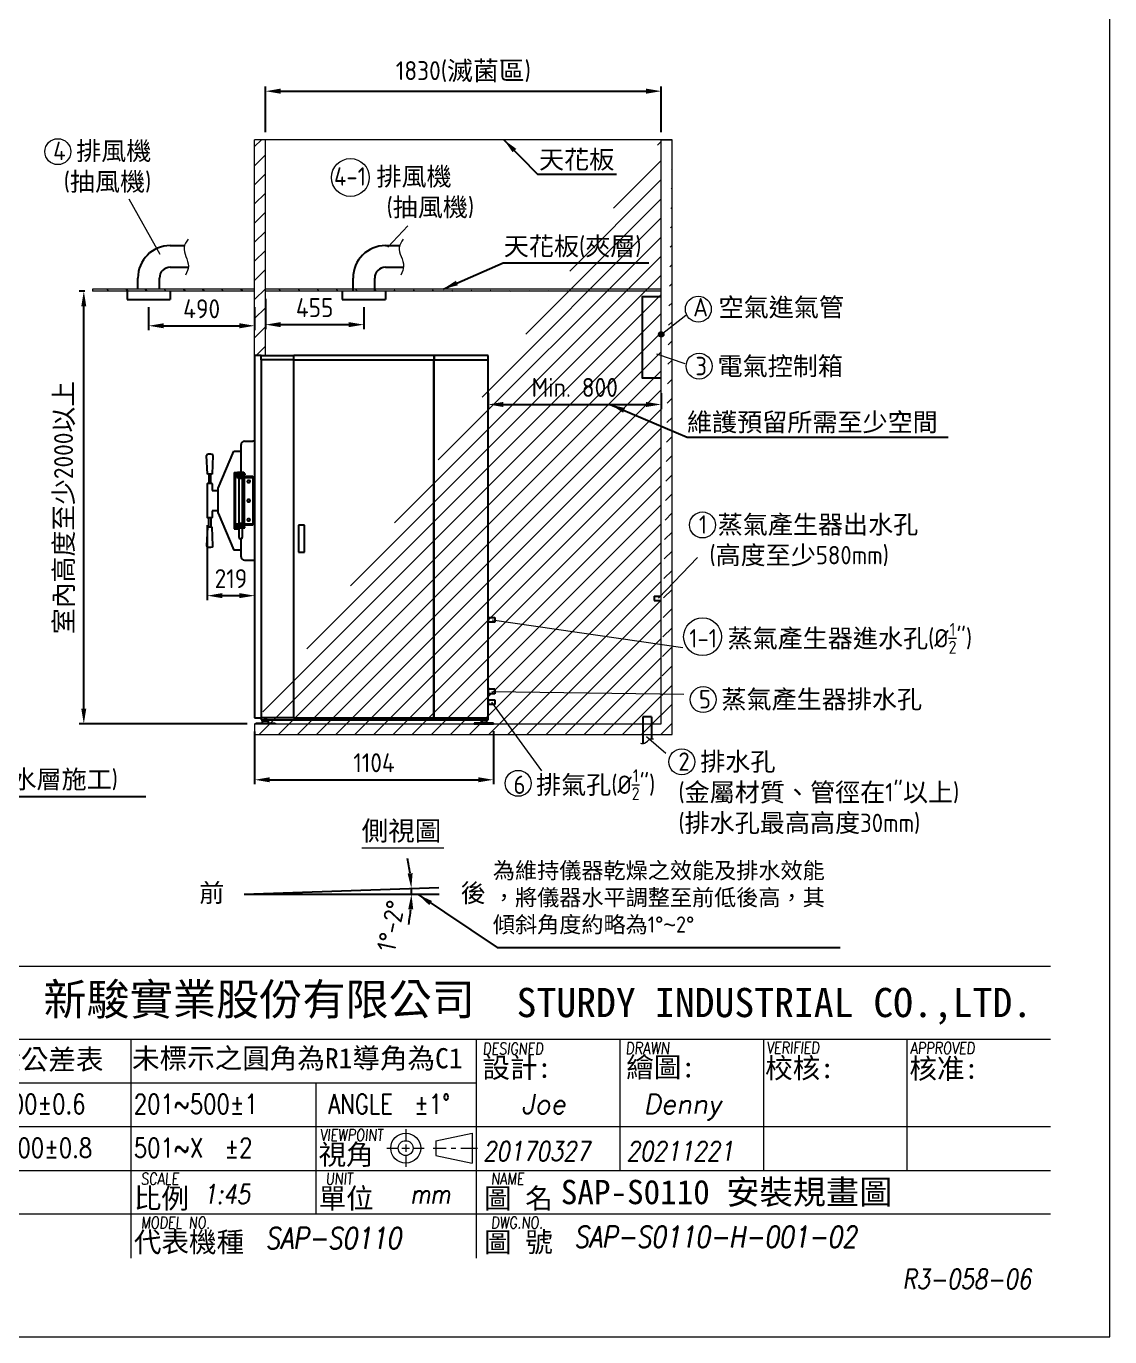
# Model space of a CAD drawing. Header units: millimetres. Extents: x -215875 to 27970, y -2277 to 9312.
# Drawn here: x 22960 to 27970, y 42 to 6101 of the extents above; entities that cross this region are included whole.
import ezdxf

# ---------------------------------------------------------------- set-up
doc = ezdxf.new("R2010")
doc.units = ezdxf.units.MM
doc.header["$MEASUREMENT"] = 0
doc.linetypes.add('HIDDEN', pattern=[9.525, 6.35, -3.175])
doc.layers.get('0').update_dxf_attribs({"lineweight": 25})
for name, color, linetype, lineweight in [('D', 3, 'Continuous', 13), ('DIM', 3, 'Continuous', 9), ('F', 7, 'Continuous', 15), ('H', 2, 'HIDDEN', 15), ('S', 4, 'Continuous', 15), ('T', 4, 'Continuous', 15)]:
    doc.layers.add(name, color=color, linetype=linetype, lineweight=lineweight)
doc.styles.get("Standard").update_dxf_attribs({"font": 'KAIU.TTF'})
doc.styles.add('STU25', font='isocp2.shx')
doc.styles.add('Text', font='romans.shx', dxfattribs={"width": 0.8, "oblique": 10})
doc.dimstyles.new('STU25', dxfattribs={"dimscale": 35, "dimtxt": 2.5, "dimasz": 2, "dimexe": 0.6, "dimexo": 1, "dimgap": 1, "dimtad": 1, "dimdsep": 46, "dimtxsty": 'STU25', "dimcen": 2, "dimazin": 2, "dimtfac": 1, "dimtmove": 0, "dimatfit": 3, "dimfxl": 0, "dimtolj": 1, "dimtzin": 0, "dimarcsym": 0})
doc.dimstyles.new('STU25$7', dxfattribs={"dimscale": 35, "dimtxt": 2.5, "dimasz": 2, "dimexe": 1.25, "dimexo": 0.625, "dimgap": 1, "dimtad": 0, "dimdec": 4, "dimdsep": 46, "dimtxsty": 'STU25', "dimcen": 2.5, "dimazin": 2, "dimtfac": 1, "dimtdec": 4, "dimtmove": 0, "dimatfit": 3, "dimfxl": 0, "dimtolj": 1, "dimtzin": 0, "dimarcsym": 0})
pattern_1 = [(45, (222440.04, 18352.34), (-44.194174, 44.194174), [])]
pattern_2 = [(135, (222440.04, 18352.34), (-44.194174, -44.194174), [])]

# ---------------------------------------------------------------- blocks, each defined once
blk = doc.blocks.new('*D1')
at = {"layer": 'D', "color": 0, "lineweight": -2}
for start, end in [(7.18925, 12.3785), (0, 2), (349.6215, 354.81075)]:
    blk.add_arc((23968.2, 2087.8), 773.2, start, end, dxfattribs=at)
at = {"layer": 'D', "color": 0}
for points in [[(24723.7, 2183.6), (24746.9, 2185.5), (24740.9, 2114.7)], [(24749.9, 2017.3), (24726.5, 2018.4), (24741.4, 2087.8)]]:
    blk.add_solid(points, dxfattribs=at)
at = {"layer": 'Defpoints', "color": 0}
for p in [(23968.2, 2087.8), (23968.2, 2087.8), (24741.2, 2105.7), (24868.7, 2119.2), (24869.2, 2087.8)]:
    blk.add_point(p, dxfattribs=at)
at = {"layer": 'D', "color": 0, "insert": (24647.1, 1941.7), "char_height": 87.5, "attachment_point": 5, "rotation": 77.85811, "style": 'STU25'}
blk.add_mtext('1%%D-2%%D', dxfattribs=at)
blk = doc.blocks.new('*D2')
at = {"layer": 'D', "color": 0, "lineweight": -2}
for p, q in [((24066.5, 4840.8), (24066.5, 4700.2)), ((24521.5, 4801.7), (24521.5, 4700.2)), ((24136.5, 4721.2), (24451.5, 4721.2))]:
    blk.add_line(p, q, dxfattribs=at)
at = {"layer": 'D', "color": 0}
for points in [[(24136.5, 4732.8), (24136.5, 4709.5), (24066.5, 4721.2)], [(24451.5, 4709.5), (24451.5, 4732.8), (24521.5, 4721.2)]]:
    blk.add_solid(points, dxfattribs=at)
at = {"layer": 'Defpoints', "color": 0}
for p in [(24066.5, 4875.8), (24521.5, 4836.7), (24521.5, 4721.2)]:
    blk.add_point(p, dxfattribs=at)
at = {"layer": 'D', "color": 0, "insert": (24294, 4799.9), "char_height": 87.5, "attachment_point": 5, "style": 'STU25'}
blk.add_mtext('\\A1;455', dxfattribs=at)
blk = doc.blocks.new('*D4')
at = {"layer": 'D', "color": 0, "lineweight": -2}
for p, q in [((23231.5, 4875.8), (23205.6, 4875.8)), ((23226.6, 2945.8), (23226.6, 4805.8)), ((23981.5, 2875.8), (23205.6, 2875.8))]:
    blk.add_line(p, q, dxfattribs=at)
at = {"layer": 'D', "color": 0}
for points in [[(23238.2, 4805.8), (23214.9, 4805.8), (23226.6, 4875.8)], [(23214.9, 2945.8), (23238.2, 2945.8), (23226.6, 2875.8)]]:
    blk.add_solid(points, dxfattribs=at)
at = {"layer": 'Defpoints', "color": 0}
for p in [(23226.6, 4875.8), (23266.5, 4875.8), (24016.5, 2875.8)]:
    blk.add_point(p, dxfattribs=at)
at = {"layer": 'D', "color": 0, "insert": (23138.1, 3875.8), "char_height": 87.5, "attachment_point": 5, "rotation": 90, "style": 'STU25'}
blk.add_mtext('\\A1;{\\f標楷體|b0|i0|c136|p65;室內高度至少}2000{\\f標楷體|b0|i0|c136|p65;以上}', dxfattribs=at)
blk = doc.blocks.new('*D8')
at = {"layer": 'D', "color": 0, "lineweight": -2}
for p, q in [((25096.5, 4404.3), (25096.5, 4331)), ((25896.5, 4404.3), (25896.5, 4331)), ((25166.5, 4352), (25826.5, 4352))]:
    blk.add_line(p, q, dxfattribs=at)
at = {"layer": 'D', "color": 0}
for points in [[(25166.5, 4363.7), (25166.5, 4340.4), (25096.5, 4352)], [(25826.5, 4340.4), (25826.5, 4363.7), (25896.5, 4352)]]:
    blk.add_solid(points, dxfattribs=at)
at = {"layer": 'Defpoints', "color": 0}
for p in [(25096.5, 4439.3), (25896.5, 4439.3), (25896.5, 4352)]:
    blk.add_point(p, dxfattribs=at)
at = {"layer": 'D', "color": 0, "insert": (25496.5, 4430.8), "char_height": 87.5, "attachment_point": 5, "style": 'STU25'}
blk.add_mtext('\\A1;{\\Fisocp2.shx;Min. 800}', dxfattribs=at)
blk = doc.blocks.new('*D9')
at = {"layer": 'D', "color": 0, "lineweight": -2}
for p, q in [((24066.5, 5610.8), (24066.5, 5821.4)), ((25896.5, 5610.8), (25896.5, 5821.4)), ((24136.5, 5800.4), (25826.5, 5800.4))]:
    blk.add_line(p, q, dxfattribs=at)
at = {"layer": 'D', "color": 0}
for points in [[(24136.5, 5812.1), (24136.5, 5788.8), (24066.5, 5800.4)], [(25826.5, 5788.8), (25826.5, 5812.1), (25896.5, 5800.4)]]:
    blk.add_solid(points, dxfattribs=at)
at = {"layer": 'Defpoints', "color": 0}
for p in [(25896.5, 5800.4), (24066.5, 5575.8), (25896.5, 5575.8)]:
    blk.add_point(p, dxfattribs=at)
at = {"layer": 'D', "color": 0, "insert": (24981.5, 5890.5), "char_height": 87.5, "attachment_point": 5, "style": 'STU25'}
blk.add_mtext('\\A1;1830({\\f標楷體|b0|i0|c136|p65;滅菌區})', dxfattribs=at)
blk = doc.blocks.new('*D12')
at = {"layer": 'D', "color": 0, "lineweight": -2}
for p, q in [((24016.5, 2840.8), (24016.5, 2596)), ((25120.5, 2841.3), (25120.5, 2596)), ((24086.5, 2617), (25050.5, 2617))]:
    blk.add_line(p, q, dxfattribs=at)
at = {"layer": 'D', "color": 0}
for points in [[(24086.5, 2628.6), (24086.5, 2605.3), (24016.5, 2617)], [(25050.5, 2605.3), (25050.5, 2628.6), (25120.5, 2617)]]:
    blk.add_solid(points, dxfattribs=at)
at = {"layer": 'Defpoints', "color": 0}
for p in [(24016.5, 2875.8), (25120.5, 2876.3), (25120.5, 2617)]:
    blk.add_point(p, dxfattribs=at)
at = {"layer": 'D', "color": 0, "insert": (24568.5, 2695.7), "char_height": 87.5, "attachment_point": 5, "style": 'STU25'}
blk.add_mtext('\\A1;1104', dxfattribs=at)
blk = doc.blocks.new('*D15')
at = {"layer": 'D', "color": 0, "lineweight": -2}
for p, q in [((23526.5, 4801.7), (23526.5, 4694.8)), ((24016.5, 4801.7), (24016.5, 4694.8)), ((23596.5, 4715.8), (23946.5, 4715.8))]:
    blk.add_line(p, q, dxfattribs=at)
at = {"layer": 'D', "color": 0}
for points in [[(23596.5, 4727.4), (23596.5, 4704.1), (23526.5, 4715.8)], [(23946.5, 4704.1), (23946.5, 4727.4), (24016.5, 4715.8)]]:
    blk.add_solid(points, dxfattribs=at)
at = {"layer": 'Defpoints', "color": 0}
for p in [(23526.5, 4836.7), (24016.5, 4836.7), (24016.5, 4715.8)]:
    blk.add_point(p, dxfattribs=at)
at = {"layer": 'D', "color": 0, "insert": (23771.5, 4794.5), "char_height": 87.5, "attachment_point": 5, "style": 'STU25'}
blk.add_mtext('\\A1;490', dxfattribs=at)
blk = doc.blocks.new('*D17')
at = {"layer": 'Defpoints', "color": 0}
for p in [(23797.5, 3829.6), (24016.5, 3634.5), (24016.5, 3468.2)]:
    blk.add_point(p, dxfattribs=at)
at = {"layer": 'DIM', "color": 0, "lineweight": -2}
for p, q in [((23797.5, 3794.6), (23797.5, 3447.2)), ((24016.5, 3599.5), (24016.5, 3447.2)), ((23867.5, 3468.2), (23946.5, 3468.2))]:
    blk.add_line(p, q, dxfattribs=at)
at = {"layer": 'DIM', "color": 0}
for points in [[(23867.5, 3479.9), (23867.5, 3456.6), (23797.5, 3468.2)], [(23946.5, 3456.6), (23946.5, 3479.9), (24016.5, 3468.2)]]:
    blk.add_solid(points, dxfattribs=at)
at = {"layer": 'DIM', "color": 0, "insert": (23907, 3547), "char_height": 87.5, "attachment_point": 5, "style": 'STU25'}
blk.add_mtext('\\A1;219', dxfattribs=at)
blk = doc.blocks.new('新駿LOGO')
at = {"attachment_point": 1, "style": 'STU25'}
for s, insert, char_height in [('{\\f標楷體|b0|i0|c136|p65;新駿實業股份有限公司}', (-504.12, -439.33), 3.25), ('{\\f標楷體|b0|i0|c136|p65;STURDY\\H0.9667x; \\H1.034x;INDUSTRIAL CO.,LTD.}', (-455.51, -439.78), 3)]:
    blk.add_mtext(s, dxfattribs=dict(at, insert=insert, char_height=char_height))
blk = doc.blocks.new('H421')
at = {"layer": 'F', "color": 7}
for p, q in [((155.91, 38.09), (286.91, 38.09)), ((211.36, 38.09), (286.91, 38.09)), ((155.91, 30.59), (286.91, 30.59)), ((192.41, 30.59), (192.41, 17.09)), ((242.66, 30.59), (242.66, 17.09)), ((257.41, 30.59), (257.41, 17.09)), ((272.16, 30.59), (272.16, 17.09)), ((155.91, 26.09), (227.91, 26.09)), ((211.41, 26.09), (211.41, 17.09)), ((155.91, 21.59), (286.91, 21.59)), ((214.91, 21.59), (286.91, 21.59)), ((227.91, 21.59), (286.91, 21.59)), ((155.91, 17.09), (286.91, 17.09)), ((211.41, 17.09), (211.41, 12.59)), ((227.91, 17.09), (227.91, 8.09)), ((286.91, 12.59), (155.91, 12.59))]:
    blk.add_line(p, q, dxfattribs=at)
at = {"layer": 'F'}
for p, q in [((227.91, 30.59), (227.91, 17.09)), ((192.41, 17.09), (192.41, 8.09))]:
    blk.add_line(p, q, dxfattribs=at)
at = {"layer": 'F', "color": 0}
for p, q in [((220.66, 21.32), (220.66, 20.14)), ((223.77, 20.14), (227.5, 20.92)), ((227.5, 20.92), (227.5, 17.84)), ((218.72, 19.38), (219.89, 19.38)), ((220.27, 19.38), (221.04, 19.38)), ((220.66, 19.77), (220.66, 19)), ((221.42, 19.38), (222.57, 19.38)), ((223.49, 19.38), (224.81, 19.38)), ((223.77, 20.14), (223.77, 18.62)), ((225.34, 19.38), (225.81, 19.38)), ((226.31, 19.38), (228.03, 19.38)), ((220.66, 18.62), (220.66, 17.45)), ((223.77, 18.62), (227.5, 17.84))]:
    blk.add_line(p, q, dxfattribs=at)
for radius in [1.54, 0.762]:
    blk.add_circle((220.66, 19.38), radius, dxfattribs=at)
blk.add_blockref('新駿LOGO', (687.56, 475.62))
at = {"layer": 'F', "lineweight": -3}
for s, height, p in [('未標註者一般公差表', 2.076, (164.12, 27.45)), ('未標示之圓角為R1導角為C1', 2.0757, (192.54, 27.58)), ('設計:', 2.076, (228.54, 26.61)), ('繪圖:', 2.076, (243.32, 26.66)), ('校核:', 2.076, (257.59, 26.57)), ('核准:', 2.076, (272.41, 26.52)), ('視角', 2.076, (211.71, 17.69)), ('比例', 2.076, (192.73, 13.19)), ('單位', 2.076, (211.71, 13.19)), ('圖 名', 2.076, (228.7, 13.19)), ('代表機種', 2.076, (192.73, 8.69)), ('圖 號', 2.076, (228.7, 8.69))]:
    blk.add_text(s, height=height, dxfattribs=at).set_placement(p)
at = {"layer": 'F', "color": 1, "lineweight": 15, "style": 'Text', "oblique": 5, "width": 0.8}
for s, height, p in [('DESIGNED', 1.2, (228.57, 29.01)), ('DRAWN', 1.245, (243.23, 29.03)), ('VERIFIED', 1.2, (257.72, 29.09)), ('APPROVED', 1.2, (272.5, 29.06)), ('VIEWPOINT', 1.2, (211.83, 20.13)), ('SCALE', 1.2, (193.44, 15.63)), ('UNIT', 1.2, (212.42, 15.63)), ('NAME', 1.2, (229.41, 15.63)), ('MODEL NO.', 1.2, (193.44, 11.13)), ('DWG.NO.', 1.2, (229.41, 11.13))]:
    blk.add_text(s, height=height, dxfattribs=at).set_placement(p)
at = {"layer": 'F', "lineweight": 20, "style": 'Text', "width": 0.8}
for s, p in [('51~100±0.6', (174.32, 22.91)), ('201~500±1', (192.72, 22.91)), ('ANGLE  ±1%%D', (212.68, 22.91)), ('101~200±0.8', (173.63, 18.41)), ('501~X  ±2', (192.72, 18.41))]:
    blk.add_text(s, height=2, dxfattribs=at).set_placement(p)

msp = doc.modelspace()

# ---------------------------------------------------------------- hatches: boundary and pattern name
msp.add_hatch(color=256).paths.add_polyline_path([(25907.234, 4675.821, 1), (25885.713, 4675.821, 1)])
at = {"layer": 'H', "ltscale": 5}
h = msp.add_hatch(dxfattribs=at)
h.set_pattern_fill('ANSI31', color=256, scale=500, style=0)
h.set_pattern_definition(pattern_1)
h.paths.add_polyline_path([(25896.473, 5575.821), (25946.473, 5575.821)], flags=16)
h.paths.add_polyline_path([(25896.473, 5575.821), (25946.473, 5575.821)], flags=16)
h.paths.add_polyline_path([(25896.473, 5575.821), (25946.473, 5575.821)], flags=0)
h.paths.add_polyline_path([(25896.473, 5575.821), (25946.473, 5575.821)], flags=0)
h.paths.add_polyline_path([(25896.473, 5575.821), (25946.473, 5575.821)], flags=0)
h.paths.add_polyline_path([(25896.473, 5575.821), (25946.473, 5575.821)], flags=0)
h.paths.add_polyline_path([(25896.473, 5575.821), (25946.473, 5575.821)], flags=0)
h.paths.add_polyline_path([(25896.473, 5575.821), (25946.473, 5575.821)], flags=0)
h.paths.add_polyline_path([(25896.473, 5575.821), (25946.473, 5575.821)], flags=0)
h.paths.add_polyline_path([(25896.473, 5575.821), (25946.473, 5575.821)], flags=0)
h.paths.add_polyline_path([(25896.473, 5575.821), (25946.473, 5575.821)], flags=0)
h.paths.add_polyline_path([(25896.473, 5575.821), (25946.473, 5575.821)], flags=0)
h.paths.add_polyline_path([(25896.473, 5575.821), (25946.473, 5575.821)], flags=0)
h.paths.add_polyline_path([(25896.473, 5575.821), (25946.473, 5575.821)], flags=0)
h.paths.add_polyline_path([(25896.473, 5575.821), (25946.473, 5575.821)], flags=0)
h.paths.add_polyline_path([(25896.473, 5575.821), (25946.473, 5575.821)], flags=0)
h.paths.add_polyline_path([(25896.473, 5575.821), (25946.473, 5575.821)], flags=0)
h.paths.add_polyline_path([(25896.473, 5575.821), (25946.473, 5575.821)], flags=0)
h.paths.add_polyline_path([(25896.473, 5575.821), (25946.473, 5575.821)], flags=0)
h.paths.add_polyline_path([(25896.473, 5575.821), (25946.473, 5575.821)], flags=0)
h.paths.add_polyline_path([(25896.473, 5575.821), (25946.473, 5575.821)], flags=0)
h.paths.add_polyline_path([(25896.473, 5575.821), (25946.473, 5575.821)], flags=0)
h.paths.add_polyline_path([(25896.473, 5575.821), (25946.473, 5575.821)], flags=0)
h.paths.add_polyline_path([(25896.473, 5575.821), (25946.473, 5575.821)], flags=0)
h.paths.add_polyline_path([(25896.473, 5575.821), (25946.473, 5575.821)], flags=0)
h.paths.add_polyline_path([(25896.473, 5575.821), (25946.473, 5575.821)], flags=0)
h.paths.add_polyline_path([(25896.473, 5575.821), (25946.473, 5575.821)], flags=0)
h.paths.add_polyline_path([(25896.473, 5575.821), (25946.473, 5575.821)], flags=0)
h.paths.add_polyline_path([(25896.473, 5575.821), (25946.473, 5575.821)], flags=0)
h.paths.add_polyline_path([(25896.473, 5575.821), (25946.473, 5575.821)], flags=0)
edge = h.paths.add_edge_path()
edge.add_line((25946.473, 2825.821), (25946.473, 5575.821))
edge.add_line((25896.473, 2875.821), (25896.473, 5575.821))
edge.add_line((24016.473, 2825.821), (25946.473, 2825.821))
edge.add_line((24016.473, 2875.821), (25896.473, 2875.821))
edge.add_line((24016.473, 2875.821), (24016.473, 2825.821))
h = msp.add_hatch(dxfattribs=at)
h.set_pattern_fill('ANSI31', color=256, scale=500, style=0)
h.set_pattern_definition(pattern_1)
h.paths.add_polyline_path([(24066.473, 5575.821), (24016.473, 5575.821), (24016.473, 4578.821), (24066.473, 4578.821)])
at = {"layer": 'H'}
h = msp.add_hatch(dxfattribs=at)
h.set_pattern_fill('ANSI31', color=256, scale=500, angle=90, style=0)
h.set_pattern_definition(pattern_2)
h.paths.add_polyline_path([(24015.743, 4885.821), (23265.743, 4885.821), (23265.743, 4875.821), (24015.743, 4875.821)])
h = msp.add_hatch(dxfattribs=at)
h.set_pattern_fill('ANSI31', color=256, scale=500, angle=90, style=0)
h.set_pattern_definition(pattern_2)
h.paths.add_polyline_path([(25896.473, 4875.205), (25896.473, 4885.821)])
h.paths.add_polyline_path([(25896.473, 4875.205), (25896.473, 4885.821)], flags=16)
h.paths.add_polyline_path([(25896.473, 4875.205), (25896.473, 4885.821)], flags=0)
edge = h.paths.add_edge_path()
edge.add_line((25896.473, 4885.821), (24066.473, 4885.821))
edge.add_line((25896.473, 4875.821), (24066.473, 4875.821))
edge.add_line((24066.473, 4875.821), (24066.473, 4887.199))

# ---------------------------------------------------------------- linework, layer by layer
for p, q in [((23626.473, 5086.569), (23692.393, 5086.569)), ((24621.473, 5086.569), (24687.393, 5086.569)), ((23626.473, 4986.569), (23709.768, 4986.569)), ((24621.473, 4986.569), (24704.768, 4986.569)), ((23476.473, 4885.821), (23476.473, 4936.569)), ((23576.473, 4885.821), (23576.473, 4936.569)), ((24471.473, 4875.821), (24471.473, 4936.569)), ((24571.473, 4875.821), (24571.473, 4936.569)), ((23426.473, 4875.821), (23426.473, 4836.677)), ((23626.473, 4875.821), (23626.473, 4836.677)), ((24421.473, 4875.821), (24421.473, 4836.677)), ((24621.473, 4875.821), (24621.473, 4836.677)), ((23426.473, 4836.677), (23626.473, 4836.677)), ((24421.473, 4836.677), (24621.473, 4836.677)), ((24016.473, 4578.821), (24016.473, 2903.821)), ((24046.473, 4578.821), (24016.473, 4578.821)), ((24046.473, 4558.821), (24046.473, 4578.821)), ((24046.473, 4578.821), (24196.473, 4578.821)), ((24046.473, 4558.821), (24046.473, 2903.821)), ((24196.473, 4558.821), (24046.473, 4558.821)), ((24196.473, 4578.821), (24196.473, 4558.821)), ((24196.473, 4558.821), (24196.473, 2903.821)), ((24197.473, 4558.821), (24197.473, 4578.821)), ((24845.473, 4578.821), (24197.473, 4578.821)), ((24197.473, 2903.821), (24197.473, 4558.821)), ((24197.473, 4558.821), (24845.473, 4558.821)), ((24197.473, 4558.821), (24844.473, 4558.821)), ((24845.485, 4578.821), (24845.473, 4558.821)), ((24845.473, 2903.821), (24845.473, 4558.821)), ((25096.473, 4578.821), (24846.473, 4578.821)), ((24846.473, 4578.821), (24846.473, 4558.821)), ((24846.473, 2903.821), (24846.473, 4558.821)), ((24846.473, 4558.821), (25096.473, 4558.821)), ((25096.473, 4558.821), (25096.473, 4578.821)), ((25096.473, 2903.821), (25096.473, 4558.821)), ((23969.473, 4182.321), (24008.473, 4182.321)), ((23847.973, 3964.821), (23920.723, 4135.821)), ((23920.723, 4135.821), (23953.473, 4135.821)), ((23953.473, 4039.321), (23953.473, 4166.321)), ((23798.473, 4029.308), (23793.973, 4116.308)), ((23823.973, 4116.308), (23819.473, 4029.308)), ((23819.473, 4029.308), (23798.473, 4029.308)), ((23804.223, 4029.308), (23804.223, 3986.071)), ((23813.723, 3986.071), (23813.723, 4029.308)), ((23921.973, 4037.321), (23936.973, 4037.321)), ((23921.973, 4037.321), (23921.973, 3777.321)), ((23921.973, 4032.321), (23921.973, 3782.321)), ((23921.973, 4032.321), (23971.473, 4032.321)), ((23927.973, 3782.321), (23927.973, 4032.321)), ((23971.473, 4026.321), (23927.973, 4026.321)), ((23933.473, 4020.821), (23932.473, 4019.821)), ((23932.473, 4015.821), (23932.473, 4019.821)), ((23933.473, 4014.821), (23932.473, 4015.821)), ((23933.473, 4020.821), (24007.973, 4020.821)), ((23933.473, 4014.821), (24007.973, 4014.821)), ((23936.973, 4038.821), (23937.473, 4039.321)), ((23936.973, 4032.821), (23936.973, 4038.821)), ((23937.473, 4032.321), (23936.973, 4032.821)), ((23937.473, 4025.821), (23936.973, 4025.321)), ((23936.973, 4025.321), (23936.973, 4021.321)), ((23937.473, 4020.821), (23936.973, 4021.321)), ((23937.473, 4039.321), (23966.473, 4039.321)), ((23966.473, 4032.321), (23937.473, 4032.321)), ((23966.473, 4025.821), (23937.473, 4025.821)), ((23937.473, 4020.821), (23939.973, 4020.821)), ((23939.973, 4014.821), (23939.973, 4011.321)), ((23939.973, 4011.321), (23940.473, 4010.821)), ((23940.473, 4010.821), (23963.473, 4010.821)), ((23943.973, 4032.321), (23959.973, 4032.321)), ((23943.973, 4026.321), (23943.973, 4025.821)), ((23943.973, 4010.821), (23943.973, 3803.821)), ((23959.973, 4025.821), (23959.973, 4026.321)), ((23959.973, 3803.821), (23959.973, 4010.821)), ((23963.973, 4011.321), (23963.473, 4010.821)), ((23963.973, 4020.821), (23966.473, 4020.821)), ((23963.973, 4011.321), (23963.973, 4014.821)), ((23966.473, 4039.321), (23966.973, 4038.821)), ((23966.973, 4032.821), (23966.473, 4032.321)), ((23966.473, 4025.821), (23966.973, 4025.321)), ((23966.973, 4021.321), (23966.473, 4020.821)), ((23966.973, 4038.821), (23966.973, 4032.821)), ((23966.973, 4021.321), (23966.973, 4025.321)), ((23967.973, 4014.821), (23967.973, 4020.821)), ((23969.973, 3799.821), (23969.973, 4014.821)), ((23971.473, 4026.321), (23971.473, 4032.321)), ((23971.473, 4032.321), (23971.473, 4026.321)), ((23991.473, 4000.821), (23986.473, 4000.821)), ((24007.973, 4020.821), (24007.973, 3793.821)), ((23797.473, 3985.071), (23797.473, 3829.571)), ((23819.473, 3986.071), (23798.473, 3986.071)), ((23820.473, 3985.071), (23820.473, 3954.821)), ((23820.473, 3954.821), (23847.973, 3954.821)), ((23847.973, 3849.821), (23847.973, 3964.821)), ((23986.473, 3990.821), (23991.473, 3990.821)), ((23991.473, 3912.321), (23986.473, 3912.321)), ((23986.473, 3902.321), (23991.473, 3902.321)), ((23819.473, 3828.571), (23798.473, 3828.571)), ((23804.223, 3785.333), (23804.223, 3828.571)), ((23813.723, 3828.571), (23813.723, 3785.333)), ((23820.473, 3859.821), (23820.473, 3829.571)), ((23847.973, 3859.821), (23820.473, 3859.821)), ((23847.973, 3849.821), (23920.721, 3678.821)), ((23991.473, 3823.821), (23986.473, 3823.821)), ((23798.473, 3785.333), (23793.973, 3698.333)), ((23819.473, 3785.333), (23798.473, 3785.333)), ((23823.973, 3698.333), (23819.473, 3785.333)), ((23921.973, 3782.321), (23971.473, 3782.321)), ((23921.973, 3782.321), (23971.473, 3782.321)), ((23921.973, 3782.321), (23927.973, 3782.321)), ((23921.973, 3777.321), (23943.973, 3777.321)), ((23971.473, 3788.321), (23927.973, 3788.321)), ((23927.973, 3782.321), (23971.473, 3782.321)), ((23933.473, 3799.821), (23932.473, 3798.821)), ((23932.473, 3798.821), (23932.473, 3794.821)), ((23933.473, 3793.821), (23932.473, 3794.821)), ((23933.473, 3799.821), (24007.973, 3799.821)), ((24007.973, 3793.821), (23933.473, 3793.821)), ((23937.473, 3793.821), (23936.973, 3793.321)), ((23936.973, 3789.321), (23936.973, 3793.321)), ((23937.473, 3788.821), (23936.973, 3789.321)), ((23937.473, 3793.821), (23939.973, 3793.821)), ((23966.473, 3788.821), (23937.473, 3788.821)), ((23939.973, 3803.321), (23940.473, 3803.821)), ((23939.973, 3799.821), (23939.973, 3803.321)), ((23940.473, 3803.821), (23963.473, 3803.821)), ((23943.973, 3782.321), (23943.973, 3740.321)), ((23959.973, 3740.321), (23959.973, 3782.321)), ((23963.973, 3803.321), (23963.473, 3803.821)), ((23963.973, 3803.321), (23963.973, 3799.821)), ((23963.973, 3793.821), (23966.473, 3793.821)), ((23966.973, 3793.321), (23966.473, 3793.821)), ((23966.473, 3788.821), (23966.973, 3789.321)), ((23966.973, 3793.321), (23966.973, 3789.321)), ((23967.973, 3799.821), (23967.973, 3793.821)), ((23971.473, 3782.321), (23971.473, 3788.321)), ((23986.473, 3813.821), (23991.473, 3813.821)), ((24007.973, 3799.821), (24007.973, 3793.821)), ((24219.473, 3793.821), (24219.473, 3668.821)), ((24246.473, 3793.821), (24219.473, 3793.821)), ((24246.473, 3668.821), (24246.473, 3793.821)), ((23943.973, 3740.321), (23945.973, 3730.321)), ((23945.973, 3730.321), (23957.973, 3730.321)), ((23953.473, 3648.321), (23953.473, 3730.321)), ((23957.973, 3730.321), (23959.973, 3740.321)), ((23953.473, 3678.821), (23920.721, 3678.821)), ((24219.473, 3668.821), (24246.473, 3668.821)), ((23969.473, 3632.321), (24008.473, 3632.321)), ((25864.098, 3465.821), (25896.473, 3465.821)), ((25864.098, 3465.821), (25864.098, 3445.821)), ((25864.098, 3445.821), (25896.473, 3445.821)), ((25096.473, 3366.671), (25126.473, 3366.671)), ((25096.473, 3366.671), (25096.473, 3344.971)), ((25126.473, 3344.971), (25096.473, 3344.971)), ((25126.473, 3366.671), (25126.473, 3344.971)), ((25096.473, 3042.821), (25096.473, 3008.821)), ((25096.473, 3036.671), (25096.473, 3014.971)), ((25096.473, 3036.671), (25126.473, 3036.671)), ((25126.473, 3036.671), (25126.473, 3014.971)), ((25126.473, 3014.971), (25096.473, 3014.971)), ((25096.473, 2986.671), (25096.473, 2964.971)), ((25096.473, 2986.671), (25126.473, 2986.671)), ((25126.473, 2986.671), (25126.473, 2964.971)), ((25126.473, 2964.971), (25096.473, 2964.971)), ((24016.473, 2903.821), (24046.473, 2903.821)), ((24021.973, 2878.821), (24110.973, 2878.821)), ((24021.973, 2875.821), (24021.973, 2878.821)), ((24110.973, 2875.821), (24021.973, 2875.821)), ((24196.473, 2903.821), (24046.473, 2903.821)), ((24046.473, 2903.821), (24046.473, 2893.821)), ((24046.473, 2893.821), (25096.473, 2893.821)), ((24053.194, 2882.101), (24049.914, 2878.821)), ((24053.194, 2878.821), (24053.194, 2888.821)), ((24053.194, 2888.821), (24079.752, 2888.821)), ((24074.373, 2893.821), (24058.573, 2893.821)), ((24058.573, 2888.821), (24058.573, 2893.821)), ((24074.373, 2893.821), (24074.373, 2888.821)), ((24079.752, 2888.821), (24079.752, 2878.821)), ((24079.752, 2882.101), (24083.033, 2878.821)), ((24110.973, 2878.821), (24110.973, 2875.821)), ((24197.473, 2903.821), (24845.473, 2903.821)), ((24846.473, 2903.821), (25096.473, 2903.821)), ((25031.973, 2878.821), (25031.973, 2875.821)), ((25120.973, 2878.821), (25031.973, 2878.821)), ((25031.973, 2875.821), (25120.973, 2875.821)), ((25063.194, 2882.101), (25059.914, 2878.821)), ((25063.194, 2888.821), (25063.194, 2878.821)), ((25089.752, 2888.821), (25063.194, 2888.821)), ((25068.573, 2893.821), (25068.573, 2888.821)), ((25068.573, 2893.821), (25084.373, 2893.821)), ((25084.373, 2888.821), (25084.373, 2893.821)), ((25089.752, 2878.821), (25089.752, 2888.821)), ((25089.752, 2882.101), (25093.033, 2878.821)), ((25096.473, 2893.821), (25096.473, 2903.821)), ((25120.973, 2875.821), (25120.973, 2878.821)), ((25851.473, 2908.196), (25811.473, 2908.196)), ((25811.473, 2908.196), (25811.473, 2784.939)), ((25851.473, 2908.196), (25851.473, 2806.772)), ((23968.222, 2087.758), (24868.673, 2119.202)), ((23968.222, 2087.758), (24869.222, 2087.758))]:
    msp.add_line(p, q)
msp.add_lwpolyline([(25896.473, 4849.69), (25808.888, 4849.69), (25808.888, 4475.821), (25896.473, 4475.821)])
msp.add_circle((25896.473, 4675.821), 10.761)
for centre, radius, start, end in [((23626.473, 4936.569), 150, 90, 180), ((24621.473, 4936.569), 150, 90, 180), ((23626.473, 4936.569), 50, 90, 180), ((24621.473, 4936.569), 50, 90, 180), ((23969.473, 4166.321), 16, 90, 180), ((24008.473, 4166.321), 16, 60, 90), ((23798.979, 4116.308), 5.007, 101.3528854, 180), ((23808.973, 4066.535), 55.773, 78.6471146, 101.3528854), ((23818.966, 4116.308), 5.007, 354.0781277, 78.6471146), ((23986.473, 3995.821), 5, 90, 270), ((23991.473, 3995.821), 5, 270, 87.1370703), ((23798.473, 3985.071), 1, 90, 180), ((23819.473, 3985.071), 1, 0, 90), ((23986.473, 3907.321), 5, 90, 270), ((23991.473, 3907.321), 5, 270, 90), ((23798.473, 3829.571), 1, 180, 270), ((23819.473, 3829.571), 1, 270, 0), ((23986.473, 3818.821), 5, 90, 270), ((23991.473, 3818.821), 5, 270, 90), ((23798.979, 3698.333), 5.007, 180, 258.6471146), ((23818.966, 3698.333), 5.007, 281.3528854, 5.9218723), ((23808.973, 3748.106), 55.773, 258.6471146, 281.3528854), ((23969.473, 3648.321), 16, 180, 270), ((24008.473, 3648.321), 16, 270, 300)]:
    msp.add_arc(centre, radius, start, end)
at = {"layer": 'D'}
for p, q in [((23579.185, 5045.985), (23436.349, 5301.829)), ((24631.824, 5078.617), (24724.893, 5178.18)), ((25896.473, 4675.821), (26010.553, 4764.154)), ((25874.04, 4585.502), (26005.754, 4542.181)), ((25883.349, 3455.821), (26064.142, 3645.118)), ((25115.329, 3355.821), (25996.619, 3228.789)), ((25110.903, 2975.821), (25343.501, 2658.315)), ((25113.431, 3025.821), (26001.306, 3013.179)), ((25827.943, 2816.991), (25917.487, 2740.4)), ((24512.126, 2301.979), (24891.724, 2301.979))]:
    msp.add_line(p, q, dxfattribs=at)
for centre, radius in [((23106.495, 5520.859), 60), ((24459.172, 5401.266), 87.5), ((26067.91, 4792.476), 60), ((26071.335, 4529.44), 60), ((26086.864, 3795.005), 60), ((26087.425, 3278.299), 87.5), ((26090.434, 2987.634), 60), ((25991.474, 2699.967), 60), ((25234.942, 2600.616), 60)]:
    msp.add_circle(centre, radius, dxfattribs=at)
for points in [[(23708.708, 5116.146), (23690.446, 5078.241), (23710.113, 4991.903), (23697.47, 4949.787)], [(24703.708, 5116.146), (24685.446, 5078.241), (24705.113, 4991.903), (24692.47, 4949.787)], [(25800.81, 2786.079), (25819.138, 2786.079), (25845.544, 2805.948), (25860.766, 2805.948)]]:
    msp.add_spline(points, degree=3, dxfattribs=at)
at = {"layer": 'F', "color": 6}
msp.add_lwpolyline([(14785.27, 9311.889), (14785.27, 41.889), (27970.27, 41.889), (27970.27, 9311.889)], close=True, dxfattribs=at)
msp.add_lwpolyline([(14785.27, 9311.889), (14785.27, 41.889), (27970.27, 41.889), (27970.27, 9311.889)], close=True, dxfattribs=at)
at = {"layer": 'H'}
for p, q in [((24066.473, 4875.821), (24066.473, 4887.199)), ((25896.473, 4875.205), (25896.473, 4885.821))]:
    msp.add_line(p, q, dxfattribs=at)
at = {"layer": 'S'}
for p, q in [((25896.473, 5575.821), (24016.473, 5575.821)), ((24016.473, 4578.821), (24016.473, 5575.821)), ((24066.473, 4578.821), (24066.473, 5575.821)), ((25896.473, 2875.821), (25896.473, 5575.821)), ((25946.473, 5575.821), (25896.473, 5575.821)), ((25896.473, 5575.821), (25946.473, 5575.821)), ((25946.473, 2825.821), (25946.473, 5575.821)), ((23266.473, 4885.821), (23266.473, 4875.821)), ((24016.473, 4885.821), (23266.473, 4885.821)), ((24016.473, 4875.821), (23266.473, 4875.821)), ((24016.473, 4875.821), (24016.473, 4885.821)), ((25896.473, 4885.821), (24066.473, 4885.821)), ((25896.473, 4875.821), (24066.473, 4875.821)), ((25896.473, 4875.205), (25896.473, 4885.821)), ((24016.473, 2875.821), (25896.473, 2875.821)), ((24016.473, 2875.821), (24016.473, 2825.821)), ((24016.473, 2825.821), (25946.473, 2825.821))]:
    msp.add_line(p, q, dxfattribs=at)

# ---------------------------------------------------------------- block references
at = {"xscale": 45, "yscale": 45, "zscale": 45}
msp.add_blockref('H421', (14785.27, 41.889), dxfattribs=at)

# ---------------------------------------------------------------- texts
at = {"layer": 'D', "color": 4}
msp.add_text('SAP-S0110 安裝規畫圖', height=112.5, dxfattribs=at).set_placement((25432.186, 654.923))
at = {"layer": 'D', "attachment_point": 1}
for s, insert, char_height in [('{\\Fisocp2.shx;4 }排風機\\P{\\Fisocp2.shx; (}抽風機{\\Fisocp2.shx;)}', (23085.177, 5566.635), 85), ('{\\C3;天花板 }', (25331.281, 5527.203), 85), ('{\\Fisocp2.shx;4-1 }排風機\\P{\\Fisocp2.shx;     (}抽風機{\\Fisocp2.shx;)}', (24383.494, 5448.721), 85), ('{\\C3;天花板\\Fisocp2.shx;(\\f標楷體|b0|i0|c136|p65;夾層\\Fisocp2.shx;)}', (25168.368, 5126.237), 85), ('{\\Fisocp2.shx;\\C3;A \\f標楷體|b0|i0|c136|p65;空氣進氣管}', (26044.19, 4844.138), 85), ('{\\C3;維護預留所需至少空間}', (26015.504, 4313.087), 85), ('{\\C3;地板\\Fisocp2.shx;(\\f標楷體|b0|i0|c136|p65;注意需有防水層施工\\Fisocp2.shx;)}', (22051.991, 2661.793), 85), ('\\A1;{\\Fisocp2.shx;6 }排氣孔{\\Fisocp2.shx;(%%c\\H0.7x;\\S1/2;\\H1.429x;")}', (25213.699, 2665.524), 85), ('{\\C11;側視圖}', (24511.101, 2426.361), 90), ('{\\C3;為維持儀器乾燥之效能及排水效能\\P，將儀器水平調整至前低後高，其\\P傾斜角度約略為\\Fisocp2.shx;1%%D\\f???|b0|i0|c0|p65;~\\Fisocp2.shx;2%%D}', (25117.99, 2235.333), 75)]:
    msp.add_mtext(s, dxfattribs=dict(at, insert=insert, char_height=char_height))
at = {"layer": 'D', "char_height": 85, "attachment_point": 1, "style": 'STU25'}
for s, insert in [('3 {\\f標楷體|b0|i0|c136|p65;電氣控制箱}', (26054.438, 4572.083)), ('1 {\\f標楷體|b0|i0|c136|p65;蒸氣產生器出水孔\\P} ({\\f標楷體|b0|i0|c136|p65;高度至少}580mm)', (26070.481, 3839.753)), ('\\A1;1-1 {\\f標楷體|b0|i0|c136|p65;蒸氣產生器進水孔}(%%c{\\H0.7x;\\S1/2;}")', (26025.831, 3342.485)), ('5 {\\f標楷體|b0|i0|c136|p65;蒸氣產生器排水孔}', (26070.626, 3031.703)), ('2 {\\f標楷體|b0|i0|c136|p65;排水孔\\P}({\\f標楷體|b0|i0|c136|p65;金屬材質、管徑在}1"{\\f標楷體|b0|i0|c136|p65;以上})\\P({\\f標楷體|b0|i0|c136|p65;排水孔最高高度}30mm)', (25975.858, 2743.453))]:
    msp.add_mtext(s, dxfattribs=dict(at, insert=insert))
at = {"layer": 'D', "char_height": 85, "width": 218.181, "attachment_point": 1}
for s, insert in [(' 前', (23702.651, 2136.884)), ('{\\Fisocp2.shx; }後', (24920.527, 2136.433))]:
    msp.add_mtext(s, dxfattribs=dict(at, insert=insert))
at = {"layer": 'T', "lineweight": 20, "style": 'Text', "oblique": 10}
for s, p in [('Joe', (25249.762, 1073.052)), ('Denny', (25814.816, 1073.052))]:
    msp.add_text(s, height=90, dxfattribs=at).set_placement(p)
at = {"layer": 'T', "lineweight": 20, "style": 'Text', "oblique": 10, "width": 0.8}
for s, height, p in [('20170327', 90, (25072.442, 855.139)), ('20211221', 90, (25736.192, 855.139)), ('1:45', 90, (23778.79, 656.261)), ('mm', 90, (24735.406, 656.516)), ('SAP-S0110', 99, (24065.75, 448.659)), ('SAP-S0110-H-001-02', 99, (25493.529, 454.953))]:
    msp.add_text(s, height=height, dxfattribs=at).set_placement(p)
at = {"layer": 'T', "linetype": 'Continuous', "lineweight": 20, "insert": (27011.1, 353.912), "char_height": 90, "attachment_point": 1, "style": 'Text'}
msp.add_mtext('{R3-058-06}', dxfattribs=at)

# ---------------------------------------------------------------- dimensions: what is measured, and where the dimension line sits
at = {"layer": 'D'}
for base, p1, p2, text, picture, middle in [((25896.473, 5800.421), (24066.473, 5575.821), (25896.473, 5575.821), '<>({\\f標楷體|b0|i0|c136|p65;滅菌區})', '*D9', (24981.473, 5800.421)), ((25896.473, 4352.048), (25096.473, 4439.286), (25896.473, 4439.286), '{\\Fisocp2.shx;Min. <>}', '*D8', (25496.473, 4352.048))]:
    dim = msp.add_linear_dim(base=base, p1=p1, p2=p2, text=text, dimstyle='STU25', dxfattribs=at)
    dim.commit()
    dim.dimension.update_dxf_attribs({"geometry": picture, "text_midpoint": middle, "dimtype": 160})
dim = msp.add_linear_dim(base=(23226.556, 4875.821), p1=(24016.473, 2875.821), p2=(23266.473, 4875.821), angle=90, text='{\\f標楷體|b0|i0|c136|p65;室內高度至少}<>{\\f標楷體|b0|i0|c136|p65;以上}', dimstyle='STU25', dxfattribs=at)
dim.commit()
dim.dimension.update_dxf_attribs({"geometry": '*D4', "text_midpoint": (23226.556, 3875.821), "dimtype": 160})
for base, p1, p2, picture, middle in [((24016.473, 4715.758), (23526.473, 4836.677), (24016.473, 4836.677), '*D15', (23771.473, 4715.758)), ((24521.473, 4721.181), (24066.473, 4875.821), (24521.473, 4836.677), '*D2', (24293.973, 4721.181)), ((25120.473, 2616.965), (24016.473, 2875.821), (25120.473, 2876.321), '*D12', (24568.473, 2616.965))]:
    dim = msp.add_linear_dim(base=base, p1=p1, p2=p2, dimstyle='STU25', dxfattribs=at)
    dim.commit()
    dim.dimension.update_dxf_attribs({"geometry": picture, "text_midpoint": middle, "dimtype": 160})
dim = msp.add_angular_dim_2l(base=(24741.164, 2105.748), line1=((23968.222, 2087.758), (24869.222, 2087.758)), line2=((23968.222, 2087.758), (24868.673, 2119.202)), text='1%%D-2%%D', dimstyle='STU25', override={"dimtxsty": 'STU25'}, dxfattribs=at)
dim.commit()
dim.dimension.update_dxf_attribs({"geometry": '*D1', "text_midpoint": (24724.077, 1925.138), "dimtype": 162})
at = {"layer": 'DIM'}
dim = msp.add_linear_dim(base=(24016.473, 3468.248), p1=(23797.473, 3829.571), p2=(24016.473, 3634.464), dimstyle='STU25', dxfattribs=at)
dim.commit()
dim.dimension.update_dxf_attribs({"geometry": '*D17', "text_midpoint": (23906.973, 3546.998)})

# ---------------------------------------------------------------- leaders
at = {"layer": 'D'}
for points in [[(25168.596, 5575.821), (25325.061, 5416.809), (25689.529, 5416.809)], [(24887.609, 4885.821), (25166.286, 5006.678), (25839.104, 5006.678)], [(25660.177, 4352.048), (26016.876, 4200.336), (27223.128, 4200.336)], [(21683.582, 2875.821), (22052.679, 2538.912), (23512.871, 2538.912)], [(24772.164, 2085.972), (25137.192, 1841.022), (26723.154, 1841.022)]]:
    msp.add_leader(points, dimstyle='STU25$7', override={"dimgap": 1, "dimtad": 0}, dxfattribs=at)

doc.saveas('drawing.dxf')
